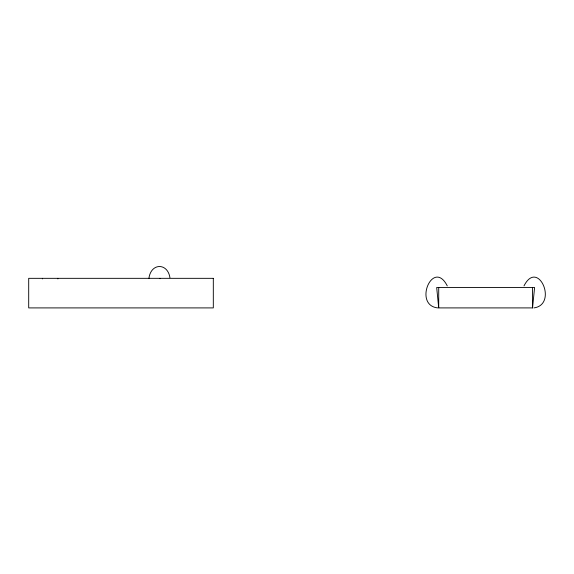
<?xml version="1.0" encoding="UTF-8"?>
<svg xmlns="http://www.w3.org/2000/svg" width="574" height="574" viewBox="0 0 574 574"><rect width="100%" height="100%" fill="white"/><g stroke="black" fill="none" stroke-linecap="round" stroke-linejoin="round"><path stroke-width="0.86" d="M159.988 278.706L160.017 278.333M532.55 307.908L534.588 287.509L436.678 287.509L438.715 307.908L532.55 307.908L532.55 287.509M148.931 278.333C150.926 262.734 167.658 262.655 169.94 277.694M523.997 285.895C538.068 258.192 558.344 304.557 533.899 307.908M437.697 307.894C412.828 305.232 433.018 257.97 447.268 285.895M438.715 287.509L438.715 307.908M42.347 278.907A8.158 8.158 0 0 1 42.555 278.333M57.68 278.333A8.158 8.158 0 0 1 57.888 278.907M213.313 278.333L28.7 278.333L28.7 307.908L213.313 307.908L213.313 278.333"/></g></svg>
